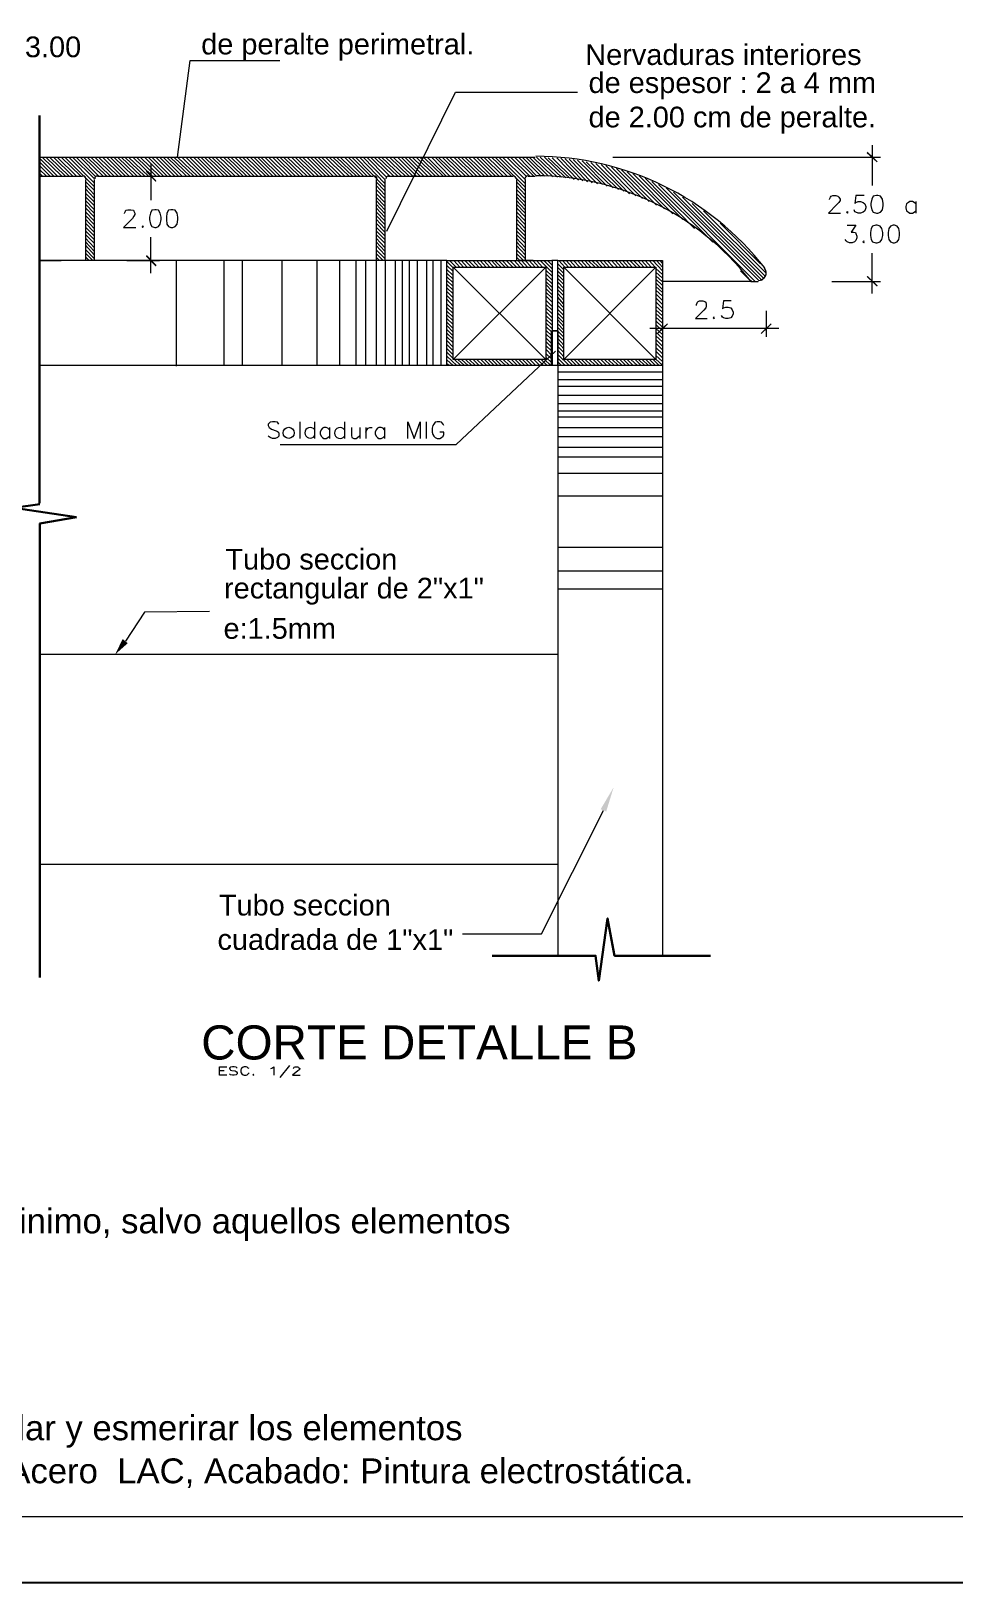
# Model space of a CAD drawing. Header units: inches. Extents: x 0.07 to 5.47, y 0.23 to 3.72.
# Drawn here: x 1.874 to 2.991, y 0.225 to 2.103 of the extents above; entities that cross this region are included whole.
import ezdxf

# ---------------------------------------------------------------- set-up
doc = ezdxf.new("R2010")
doc.units = ezdxf.units.IN
doc.header["$MEASUREMENT"] = 0
for name, color, linetype in [('PDF_PDF2_PDF8_0', 7, 'Continuous'), ('PDF_PDF2_PDF8_COTAS', 7, 'Continuous'), ('PDF_PDF2_PDF8_COTAS-01', 7, 'Continuous'), ('PDF_PDF2_PDF8_PIEZAS', 7, 'Continuous'), ('PDF_PDF2_PDF8_TEXTO', 7, 'Continuous'), ('PDF_Texto', 7, 'Continuous')]:
    doc.layers.add(name, color=color, linetype=linetype)
doc.layers.add('PDF_PDF2_PDF8_PROYECCION 2', color=7, linetype='Continuous', true_color=0x7f7f7f)
doc.styles.add('PDF Arial', font='arial.ttf')

msp = doc.modelspace()

# ---------------------------------------------------------------- linework, layer by layer
at = {"layer": 'PDF_PDF2_PDF8_0', "lineweight": 13}
for points in [[(2.0512, 1.9507), (2.0664, 2.0677), (2.175, 2.0677)], [(2.3045, 1.8612), (2.3878, 2.0295), (2.5352, 2.0295)], [(2.892, 1.9653), (2.892, 1.9163)], [(2.0191, 1.9422), (2.0191, 1.8989)], [(2.578, 1.9507), (2.9022, 1.9507)], [(1.9899, 1.9276), (2.0293, 1.9276)], [(2.0191, 1.8105), (2.0191, 1.8539)], [(1.9899, 1.8257), (2.0293, 1.8257)], [(2.892, 1.7858), (2.892, 1.8347)], [(2.8431, 1.8004), (2.9022, 1.8004)], [(2.5088, 1.716), (2.3883, 1.6029)], [(2.0901, 1.4008), (2.0113, 1.4002), (1.9882, 1.3648)], [(2.3962, 1.0108), (2.4919, 1.0108), (2.5667, 1.1599)]]:
    msp.add_lwpolyline(points, dxfattribs=at)
at = {"layer": 'PDF_PDF2_PDF8_0', "lineweight": 18}
for points in [[(1.8841, 1.9507), (2.484, 1.9507)], [(1.8841, 1.9276), (1.9364, 1.9276)], [(1.9398, 1.9237), (1.9398, 1.8257)], [(1.9505, 1.9237), (1.9505, 1.8257)], [(1.9544, 1.9276), (2.2882, 1.9276)], [(2.2915, 1.9237), (2.2915, 1.8257)], [(2.3022, 1.9237), (2.3022, 1.8257)], [(2.3067, 1.9276), (2.4576, 1.9276)], [(2.4615, 1.9237), (2.4615, 1.8257)], [(2.4722, 1.9237), (2.4722, 1.8257)], [(2.4756, 1.9276), (2.484, 1.9276)], [(2.8403, 1.8995), (2.8403, 1.9), (2.8414, 1.9023), (2.8425, 1.9034), (2.8442, 1.9045), (2.8481, 1.9045), (2.8504, 1.9034), (2.8515, 1.9023), (2.8532, 1.9), (2.8532, 1.8983), (2.8515, 1.8961), (2.8493, 1.8933), (2.8391, 1.8831), (2.8538, 1.8831)], [(2.8825, 1.9045), (2.8723, 1.9045), (2.8712, 1.8949), (2.8723, 1.8961), (2.8752, 1.8972), (2.878, 1.8972), (2.8813, 1.8961), (2.883, 1.8944), (2.8842, 1.891), (2.8842, 1.8893), (2.883, 1.8859), (2.8813, 1.8843), (2.878, 1.8831), (2.8752, 1.8831), (2.8723, 1.8843), (2.8712, 1.8848), (2.8701, 1.8871)], [(2.9449, 1.8944), (2.9427, 1.8961), (2.941, 1.8972), (2.9376, 1.8972), (2.9359, 1.8961), (2.9337, 1.8944), (2.9326, 1.891), (2.9326, 1.8893), (2.9337, 1.8859), (2.9359, 1.8843), (2.9376, 1.8831), (2.941, 1.8831), (2.9427, 1.8843), (2.9449, 1.8859)], [(2.9449, 1.8972), (2.9449, 1.8831)], [(1.9871, 1.8826), (1.9871, 1.8831), (1.9882, 1.8854), (1.9887, 1.8865), (1.991, 1.8871), (1.9949, 1.8871), (1.9978, 1.8865), (1.9983, 1.8854), (1.9994, 1.8831), (1.9994, 1.8814), (1.9983, 1.8792), (1.9966, 1.8764), (1.9859, 1.8657), (2.0006, 1.8657)], [(2.8617, 1.8685), (2.8723, 1.8685), (2.8667, 1.8601), (2.8695, 1.8601), (2.8718, 1.8595), (2.8723, 1.8584), (2.8735, 1.855), (2.8735, 1.8533), (2.8723, 1.8499), (2.8707, 1.8482), (2.8678, 1.8471), (2.8645, 1.8471), (2.8617, 1.8482), (2.8605, 1.8494), (2.8594, 1.851)], [(2.4733, 1.8257), (2.4643, 1.8257)], [(2.4818, 1.8257), (2.4728, 1.8257)], [(2.7452, 1.8004), (2.7542, 1.8004)]]:
    msp.add_lwpolyline(points, dxfattribs=at)
for points in [[(2.8971, 1.9045), (2.8932, 1.9034), (2.8915, 1.9), (2.8904, 1.8949), (2.8904, 1.8921), (2.8915, 1.8871), (2.8932, 1.8843), (2.8971, 1.8831), (2.8988, 1.8831), (2.9022, 1.8843), (2.9044, 1.8871), (2.9055, 1.8921), (2.9055, 1.8949), (2.9044, 1.9), (2.9022, 1.9034), (2.8988, 1.9045)], [(2.0236, 1.8871), (2.0203, 1.8865), (2.0186, 1.8831), (2.0175, 1.8781), (2.0175, 1.8752), (2.0186, 1.8696), (2.0203, 1.8668), (2.0236, 1.8657), (2.0253, 1.8657), (2.0281, 1.8668), (2.0304, 1.8696), (2.0315, 1.8752), (2.0315, 1.8781), (2.0304, 1.8831), (2.0281, 1.8865), (2.0253, 1.8871)], [(2.0433, 1.8871), (2.0405, 1.8865), (2.0383, 1.8831), (2.0377, 1.8781), (2.0377, 1.8752), (2.0383, 1.8696), (2.0405, 1.8668), (2.0433, 1.8657), (2.0456, 1.8657), (2.0484, 1.8668), (2.0507, 1.8696), (2.0518, 1.8752), (2.0518, 1.8781), (2.0507, 1.8831), (2.0484, 1.8865), (2.0456, 1.8871)], [(2.8622, 1.8848), (2.8611, 1.8843), (2.8622, 1.8831), (2.8628, 1.8843)], [(2.009, 1.8674), (2.0084, 1.8668), (2.009, 1.8657), (2.0101, 1.8668)], [(2.8965, 1.8685), (2.8926, 1.8674), (2.8909, 1.8646), (2.8898, 1.8595), (2.8898, 1.8561), (2.8909, 1.851), (2.8926, 1.8482), (2.8965, 1.8471), (2.8982, 1.8471), (2.9016, 1.8482), (2.9039, 1.851), (2.905, 1.8561), (2.905, 1.8595), (2.9039, 1.8646), (2.9016, 1.8674), (2.8982, 1.8685)], [(2.9174, 1.8685), (2.914, 1.8674), (2.9123, 1.8646), (2.9112, 1.8595), (2.9112, 1.8561), (2.9123, 1.851), (2.914, 1.8482), (2.9174, 1.8471), (2.9191, 1.8471), (2.9224, 1.8482), (2.9241, 1.851), (2.9252, 1.8561), (2.9252, 1.8595), (2.9241, 1.8646), (2.9224, 1.8674), (2.9191, 1.8685)], [(2.8819, 1.8494), (2.8808, 1.8482), (2.8819, 1.8471), (2.8825, 1.8482)]]:
    msp.add_lwpolyline(points, close=True, dxfattribs=at)
at = {"layer": 'PDF_PDF2_PDF8_0', "lineweight": 5}
for points in [[(2.3771, 1.6985), (1.8841, 1.6985)], [(2.5116, 1.6985), (2.5116, 0.9843)], [(2.6382, 1.6985), (2.6382, 0.9843)], [(2.5116, 1.349), (1.8846, 1.349)], [(2.5116, 1.0946), (1.8846, 1.0946)]]:
    msp.add_lwpolyline(points, dxfattribs=at)
at = {"layer": 'PDF_PDF2_PDF8_0', "lineweight": 30}
msp.add_lwpolyline([(1.8846, 0.9579), (1.8846, 1.5072), (1.9291, 1.5151)], dxfattribs=at)
at = {"layer": 'PDF_PDF2_PDF8_0', "lineweight": 18}
for centre, radius, start, end in [((2.4849, 1.5998), 0.352, 38.0512, 89.9945), ((1.9367, 1.9245), 0.00366, 1.3033, 89.9985), ((1.9547, 1.9245), 0.00366, 90.0015, 178.6967), ((2.289, 1.9245), 0.00366, 1.3033, 89.9985), ((2.307, 1.9245), 0.00366, 90.0015, 178.6967), ((2.4573, 1.9245), 0.00366, 1.3101, 89.9983), ((2.4753, 1.9245), 0.00366, 90.0017, 178.6899), ((2.4849, 1.5992), 0.329, 38.2159, 90), ((2.7544, 1.8108), 0.00929, 270.0001, 38.0607), ((2.746, 1.8052), 0.00366, 216.969, 268.7325)]:
    msp.add_arc(centre, radius, start, end, dxfattribs=at)
at = {"layer": 'PDF_PDF2_PDF8_0', "transparency": 33554559}
for points in [[(2.8988, 1.9456), (2.8853, 1.9557), (2.8864, 1.9574)], [(2.8977, 1.9445), (2.8988, 1.9456), (2.8853, 1.9557)], [(2.0259, 1.922), (2.0129, 1.9332), (2.0141, 1.9343)], [(2.0248, 1.9208), (2.0259, 1.922), (2.0129, 1.9332)], [(2.0141, 1.8325), (2.0129, 1.8308), (2.0259, 1.8201)], [(2.0129, 1.8308), (2.0259, 1.8201), (2.0248, 1.8184)], [(2.8864, 1.8072), (2.8853, 1.806), (2.8988, 1.7953)], [(2.8853, 1.806), (2.8988, 1.7953), (2.8977, 1.7942)], [(2.6438, 1.7497), (2.6326, 1.7368), (2.6315, 1.7379)], [(2.645, 1.7486), (2.6438, 1.7497), (2.6326, 1.7368)], [(2.757, 1.7379), (2.7581, 1.7368), (2.7694, 1.7497)], [(2.7581, 1.7368), (2.7694, 1.7497), (2.7705, 1.7486)], [(1.991, 1.3625), (1.9758, 1.349), (1.9848, 1.3676)], [(2.5634, 1.1616), (2.5791, 1.1881), (2.5701, 1.1588)]]:
    msp.add_solid(points, dxfattribs=at)
at = {"layer": 'PDF_PDF2_PDF8_COTAS', "lineweight": 5}
msp.add_lwpolyline([(0.145, 3.6413), (5.3892, 3.6413), (5.3892, 0.305), (0.145, 0.305)], close=True, dxfattribs=at)
at = {"layer": 'PDF_PDF2_PDF8_COTAS', "lineweight": 30}
for points in [[(1.8841, 1.5319), (1.8841, 2.0013)], [(1.9291, 1.5151), (1.8531, 1.5263), (1.8846, 1.5308)], [(2.6962, 0.9843), (2.5803, 0.9843), (2.5718, 1.0294), (2.5611, 0.9539), (2.5572, 0.9843), (2.4322, 0.9843)]]:
    msp.add_lwpolyline(points, dxfattribs=at)
at = {"layer": 'PDF_PDF2_PDF8_COTAS', "lineweight": 18}
for points in [[(2.5048, 1.6985), (2.3771, 1.6985), (2.3771, 1.8257), (2.5048, 1.8257)], [(2.6382, 1.6985), (2.5116, 1.6985), (2.5116, 1.8257), (2.6382, 1.8257)], [(2.497, 1.7058), (2.385, 1.7058), (2.385, 1.8178), (2.497, 1.8178)], [(2.6303, 1.7058), (2.5189, 1.7058), (2.5189, 1.8178), (2.6303, 1.8178)], [(2.7007, 1.7571), (2.6996, 1.7565), (2.7007, 1.7554), (2.7013, 1.7565)]]:
    msp.add_lwpolyline(points, close=True, dxfattribs=at)
at = {"layer": 'PDF_PDF2_PDF8_COTAS', "lineweight": 13}
for points in [[(2.6382, 1.7661), (2.6382, 1.7334)], [(2.7637, 1.7649), (2.7637, 1.7334)], [(2.7789, 1.7436), (2.623, 1.7436)]]:
    msp.add_lwpolyline(points, dxfattribs=at)
at = {"layer": 'PDF_PDF2_PDF8_COTAS', "lineweight": 18}
for points in [[(2.6793, 1.7711), (2.6793, 1.7723), (2.6804, 1.7751), (2.6816, 1.7762), (2.6832, 1.7768), (2.6872, 1.7768), (2.6894, 1.7762), (2.6906, 1.7751), (2.6911, 1.7723), (2.6911, 1.7706), (2.6906, 1.7683), (2.6883, 1.7655), (2.6782, 1.7554), (2.6922, 1.7554)], [(2.7215, 1.7768), (2.7119, 1.7768), (2.7108, 1.7672), (2.7119, 1.7683), (2.7148, 1.7694), (2.7176, 1.7694), (2.721, 1.7683), (2.7226, 1.7661), (2.7238, 1.7633), (2.7238, 1.761), (2.7226, 1.7582), (2.721, 1.7565), (2.7176, 1.7554), (2.7148, 1.7554), (2.7119, 1.7565), (2.7108, 1.7571), (2.7097, 1.7593)]]:
    msp.add_lwpolyline(points, dxfattribs=at)
at = {"layer": 'PDF_PDF2_PDF8_COTAS-01', "lineweight": 13}
for points in [[(1.906, 1.9276), (1.8841, 1.9495)], [(1.9015, 1.9276), (1.8841, 1.945)], [(1.897, 1.9276), (1.8841, 1.9405)], [(1.8925, 1.9276), (1.8841, 1.936)], [(1.9111, 1.9276), (1.8874, 1.9507)], [(1.9156, 1.9276), (1.8919, 1.9507)], [(1.9201, 1.9276), (1.8964, 1.9507)], [(1.9246, 1.9276), (1.901, 1.9507)], [(1.9291, 1.9276), (1.9055, 1.9507)], [(1.9342, 1.9276), (1.9105, 1.9507)], [(1.9505, 1.9152), (1.915, 1.9507)], [(1.9505, 1.9197), (1.9195, 1.9507)], [(1.9505, 1.9248), (1.924, 1.9507)], [(1.9522, 1.927), (1.9285, 1.9507)], [(1.9561, 1.9276), (1.9336, 1.9507)], [(1.9612, 1.9276), (1.9375, 1.9507)], [(1.9657, 1.9276), (1.942, 1.9507)], [(1.9702, 1.9276), (1.9465, 1.9507)], [(1.9747, 1.9276), (1.951, 1.9507)], [(1.9792, 1.9276), (1.9555, 1.9507)], [(1.9837, 1.9276), (1.9606, 1.9507)], [(1.9882, 1.9276), (1.9651, 1.9507)], [(1.9927, 1.9276), (1.9696, 1.9507)], [(1.9978, 1.9276), (1.9741, 1.9507)], [(2.0023, 1.9276), (1.9786, 1.9507)], [(2.0073, 1.9276), (1.9831, 1.9507)], [(2.0118, 1.9276), (1.9876, 1.9507)], [(2.0163, 1.9276), (1.9921, 1.9507)], [(2.0208, 1.9276), (1.9972, 1.9507)], [(2.0253, 1.9276), (2.0017, 1.9507)], [(2.0298, 1.9276), (2.0062, 1.9507)], [(2.0343, 1.9276), (2.0113, 1.9507)], [(2.0388, 1.9276), (2.0158, 1.9507)], [(2.0433, 1.9276), (2.0203, 1.9507)], [(2.0478, 1.9276), (2.0248, 1.9507)], [(2.0523, 1.9276), (2.0293, 1.9507)], [(2.0568, 1.9276), (2.0338, 1.9507)], [(2.0619, 1.9276), (2.0383, 1.9507)], [(2.0664, 1.9276), (2.0422, 1.9507)], [(2.0709, 1.9276), (2.0467, 1.9507)], [(2.0754, 1.9276), (2.0512, 1.9507)], [(2.0799, 1.9276), (2.0563, 1.9507)], [(2.0844, 1.9276), (2.0613, 1.9507)], [(2.0889, 1.9276), (2.0659, 1.9507)], [(2.0934, 1.9276), (2.0704, 1.9507)], [(2.0979, 1.9276), (2.0749, 1.9507)], [(2.1024, 1.9276), (2.0794, 1.9507)], [(2.1075, 1.9276), (2.0839, 1.9507)], [(2.112, 1.9276), (2.0884, 1.9507)], [(2.1165, 1.9276), (2.0929, 1.9507)], [(2.121, 1.9276), (2.0974, 1.9507)], [(2.1261, 1.9276), (2.1019, 1.9507)], [(2.1306, 1.9276), (2.1069, 1.9507)], [(2.1351, 1.9276), (2.1114, 1.9507)], [(2.1396, 1.9276), (2.1159, 1.9507)], [(2.1441, 1.9276), (2.1204, 1.9507)], [(2.1486, 1.9276), (2.1255, 1.9507)], [(2.1531, 1.9276), (2.13, 1.9507)], [(2.1582, 1.9276), (2.1345, 1.9507)], [(2.1621, 1.9276), (2.139, 1.9507)], [(2.1666, 1.9276), (2.1435, 1.9507)], [(2.1711, 1.9276), (2.148, 1.9507)], [(2.1756, 1.9276), (2.152, 1.9507)], [(2.1801, 1.9276), (2.157, 1.9507)], [(2.1846, 1.9276), (2.1615, 1.9507)], [(2.1897, 1.9276), (2.166, 1.9507)], [(2.1942, 1.9276), (2.1705, 1.9507)], [(2.1987, 1.9276), (2.175, 1.9507)], [(2.2032, 1.9276), (2.1795, 1.9507)], [(2.2082, 1.9276), (2.184, 1.9507)], [(2.2127, 1.9276), (2.1891, 1.9507)], [(2.2172, 1.9276), (2.1936, 1.9507)], [(2.2217, 1.9276), (2.1981, 1.9507)], [(2.2262, 1.9276), (2.2026, 1.9507)], [(2.2308, 1.9276), (2.2077, 1.9507)], [(2.2353, 1.9276), (2.2122, 1.9507)], [(2.2398, 1.9276), (2.2167, 1.9507)], [(2.2443, 1.9276), (2.2212, 1.9507)], [(2.2488, 1.9276), (2.2257, 1.9507)], [(2.2538, 1.9276), (2.2302, 1.9507)], [(2.2589, 1.9276), (2.2347, 1.9507)], [(2.2634, 1.9276), (2.2392, 1.9507)], [(2.2679, 1.9276), (2.2437, 1.9507)], [(2.2718, 1.9276), (2.2482, 1.9507)], [(2.2763, 1.9276), (2.2533, 1.9507)], [(2.2808, 1.9276), (2.2578, 1.9507)], [(2.2853, 1.9276), (2.2623, 1.9507)], [(2.3022, 1.9146), (2.2668, 1.9507)], [(2.3022, 1.9191), (2.2713, 1.9507)], [(2.3022, 1.9237), (2.2758, 1.9507)], [(2.3039, 1.927), (2.2803, 1.9507)], [(2.3084, 1.9276), (2.2848, 1.9507)], [(2.3129, 1.9276), (2.2893, 1.9507)], [(2.318, 1.9276), (2.2938, 1.9507)], [(2.3225, 1.9276), (2.2983, 1.9507)], [(2.327, 1.9276), (2.3028, 1.9507)], [(2.3315, 1.9276), (2.3079, 1.9507)], [(2.336, 1.9276), (2.3124, 1.9507)], [(2.3405, 1.9276), (2.3174, 1.9507)], [(2.345, 1.9276), (2.3219, 1.9507)], [(2.3495, 1.9276), (2.3264, 1.9507)], [(2.354, 1.9276), (2.3309, 1.9507)], [(2.3591, 1.9276), (2.3354, 1.9507)], [(2.3636, 1.9276), (2.3399, 1.9507)], [(2.3681, 1.9276), (2.3444, 1.9507)], [(2.3726, 1.9276), (2.3489, 1.9507)], [(2.3765, 1.9276), (2.3534, 1.9507)], [(2.381, 1.9276), (2.3585, 1.9507)], [(2.3861, 1.9276), (2.363, 1.9507)], [(2.3906, 1.9276), (2.3669, 1.9507)], [(2.3951, 1.9276), (2.3715, 1.9507)], [(2.3996, 1.9276), (2.376, 1.9507)], [(2.4041, 1.9276), (2.3805, 1.9507)], [(2.4092, 1.9276), (2.3855, 1.9507)], [(2.4137, 1.9276), (2.39, 1.9507)], [(2.4182, 1.9276), (2.3945, 1.9507)], [(2.4227, 1.9276), (2.399, 1.9507)], [(2.4272, 1.9276), (2.4035, 1.9507)], [(2.4317, 1.9276), (2.4086, 1.9507)], [(2.4362, 1.9276), (2.4131, 1.9507)], [(2.4407, 1.9276), (2.4176, 1.9507)], [(2.4452, 1.9276), (2.4221, 1.9507)], [(2.4502, 1.9276), (2.4266, 1.9507)], [(2.4553, 1.9276), (2.4311, 1.9507)], [(2.4722, 1.9146), (2.4356, 1.9507)], [(2.4722, 1.9191), (2.4401, 1.9507)], [(2.4722, 1.9237), (2.4446, 1.9507)], [(2.4739, 1.927), (2.4497, 1.9507)], [(2.4778, 1.9276), (2.4542, 1.9507)], [(2.4823, 1.9276), (2.4592, 1.9507)], [(2.4863, 1.9276), (2.4638, 1.9507)], [(2.4913, 1.9276), (2.4683, 1.9507)], [(2.4958, 1.9276), (2.4728, 1.9507)], [(2.5003, 1.9276), (2.4767, 1.9507)], [(2.506, 1.927), (2.4812, 1.9507)], [(2.511, 1.9265), (2.4857, 1.9507)], [(2.5161, 1.9265), (2.4902, 1.9507)], [(2.5212, 1.9259), (2.4953, 1.9507)], [(2.5262, 1.9253), (2.4998, 1.9501)], [(2.5313, 1.9237), (2.5048, 1.9501)], [(2.5364, 1.9231), (2.5105, 1.9501)], [(2.542, 1.922), (2.515, 1.9495)], [(2.5476, 1.9208), (2.52, 1.949)], [(2.5532, 1.9197), (2.5251, 1.9484)], [(2.5594, 1.9186), (2.5302, 1.9479)], [(2.5656, 1.9175), (2.5352, 1.9473)], [(2.5712, 1.9158), (2.5409, 1.9462)], [(2.5786, 1.9135), (2.5459, 1.945)], [(2.5848, 1.9118), (2.5515, 1.9445)], [(2.5915, 1.9096), (2.5577, 1.9433)], [(2.5983, 1.9062), (2.5639, 1.9417)], [(2.6061, 1.904), (2.5696, 1.9405)], [(2.614, 1.9006), (2.5763, 1.9388)], [(2.6219, 1.8972), (2.5825, 1.9372)], [(2.6309, 1.8927), (2.5887, 1.9355)], [(1.888, 1.9276), (1.8841, 1.9315)], [(1.9505, 1.9107), (1.9398, 1.9214)], [(1.9505, 1.9056), (1.9398, 1.9169)], [(2.3022, 1.9101), (2.2915, 1.9208)], [(2.3022, 1.9051), (2.2915, 1.9163)], [(2.4722, 1.9101), (2.4615, 1.9208)], [(2.4722, 1.9051), (2.4615, 1.9163)], [(2.6405, 1.8882), (2.5954, 1.9332)], [(2.6506, 1.882), (2.6022, 1.931)], [(2.663, 1.8752), (2.6101, 1.9282)], [(2.6771, 1.8646), (2.6174, 1.9253)], [(2.699, 1.8477), (2.6253, 1.9214)], [(2.7502, 1.8004), (2.6332, 1.9175)], [(1.9505, 1.9011), (1.9398, 1.9124)], [(1.9505, 1.8966), (1.9398, 1.9073)], [(1.9505, 1.8921), (1.9398, 1.9028)], [(1.9505, 1.8876), (1.9398, 1.8983)], [(2.3022, 1.9006), (2.2915, 1.9118)], [(2.3022, 1.8961), (2.2915, 1.9068)], [(2.3022, 1.8916), (2.2915, 1.9023)], [(2.3022, 1.8871), (2.2915, 1.8983)], [(2.4722, 1.9006), (2.4615, 1.9118)], [(2.4722, 1.8961), (2.4615, 1.9068)], [(2.4722, 1.8916), (2.4615, 1.9028)], [(2.4722, 1.8871), (2.4615, 1.8983)], [(2.7553, 1.801), (2.6427, 1.9135)], [(2.7587, 1.8015), (2.6517, 1.9085)], [(2.7609, 1.8038), (2.6624, 1.9023)], [(1.9505, 1.8831), (1.9398, 1.8938)], [(1.9505, 1.8786), (1.9398, 1.8893)], [(1.9505, 1.8736), (1.9398, 1.8848)], [(1.9505, 1.8691), (1.9398, 1.8803)], [(2.3022, 1.8826), (2.2915, 1.8938)], [(2.3022, 1.8781), (2.2915, 1.8893)], [(2.3022, 1.8736), (2.2915, 1.8848)], [(2.3022, 1.8691), (2.2915, 1.8803)], [(2.4722, 1.8831), (2.4615, 1.8938)], [(2.4722, 1.8786), (2.4615, 1.8893)], [(2.4722, 1.8736), (2.4615, 1.8848)], [(2.4722, 1.8691), (2.4615, 1.8803)], [(2.7626, 1.8066), (2.6742, 1.8949)], [(2.7637, 1.8105), (2.6877, 1.8859)], [(1.9505, 1.8646), (1.9398, 1.8758)], [(1.9505, 1.8601), (1.9398, 1.8707)], [(1.9505, 1.8556), (1.9398, 1.8662)], [(1.9505, 1.851), (1.9398, 1.8617)], [(2.3022, 1.8646), (2.2915, 1.8758)], [(2.3022, 1.8601), (2.2915, 1.8707)], [(2.3022, 1.8556), (2.2915, 1.8662)], [(2.3022, 1.851), (2.2915, 1.8617)], [(2.4722, 1.8646), (2.4615, 1.8758)], [(2.4722, 1.8601), (2.4615, 1.8707)], [(2.4722, 1.8556), (2.4615, 1.8662)], [(2.4722, 1.851), (2.4615, 1.8617)], [(2.757, 1.8218), (2.708, 1.8707)], [(1.9505, 1.8465), (1.9398, 1.8572)], [(1.9505, 1.8415), (1.9398, 1.8527)], [(1.9505, 1.837), (1.9398, 1.8482)], [(1.9505, 1.8325), (1.9398, 1.8443)], [(2.3022, 1.8465), (2.2915, 1.8572)], [(2.3022, 1.8415), (2.2915, 1.8527)], [(2.3022, 1.837), (2.2915, 1.8482)], [(2.3022, 1.8325), (2.2915, 1.8437)], [(2.4722, 1.8465), (2.4615, 1.8572)], [(2.4722, 1.8415), (2.4615, 1.8527)], [(2.4722, 1.837), (2.4615, 1.8482)], [(2.4722, 1.8325), (2.4615, 1.8437)], [(2.3771, 1.8257), (1.8841, 1.8257), (1.9105, 1.8257)], [(1.9505, 1.828), (1.9398, 1.8392)], [(1.9488, 1.8257), (1.9398, 1.8347)], [(1.9443, 1.8257), (1.9398, 1.8302)], [(2.3022, 1.828), (2.2915, 1.8387)], [(2.3, 1.8257), (2.2915, 1.8342)], [(2.2955, 1.8257), (2.2915, 1.8297)], [(2.385, 1.8167), (2.3771, 1.8246)], [(2.3883, 1.8178), (2.3805, 1.8257)], [(2.3928, 1.8178), (2.3855, 1.8257)], [(2.3973, 1.8178), (2.39, 1.8257)], [(2.4018, 1.8178), (2.3945, 1.8257)], [(2.4069, 1.8178), (2.399, 1.8257)], [(2.4114, 1.8178), (2.4035, 1.8257)], [(2.4159, 1.8178), (2.4086, 1.8257)], [(2.4204, 1.8178), (2.4131, 1.8257)], [(2.4249, 1.8178), (2.4176, 1.8257)], [(2.4294, 1.8178), (2.4221, 1.8257)], [(2.4339, 1.8178), (2.4266, 1.8257)], [(2.4384, 1.8178), (2.4311, 1.8257)], [(2.4429, 1.8178), (2.435, 1.8257)], [(2.448, 1.8178), (2.4396, 1.8257)], [(2.4519, 1.8178), (2.4441, 1.8257)], [(2.457, 1.8178), (2.4491, 1.8257)], [(2.4615, 1.8178), (2.4536, 1.8257)], [(2.466, 1.8178), (2.4587, 1.8257)], [(2.4722, 1.828), (2.4615, 1.8387)], [(2.4699, 1.8257), (2.4615, 1.8342)], [(2.4654, 1.8257), (2.4615, 1.8297)], [(2.4705, 1.8178), (2.4632, 1.8257)], [(2.475, 1.8178), (2.4677, 1.8257)], [(2.4795, 1.8178), (2.4722, 1.8257)], [(2.484, 1.8178), (2.4767, 1.8257)], [(2.4885, 1.8178), (2.4812, 1.8257)], [(2.493, 1.8178), (2.4857, 1.8257)], [(2.5048, 1.8111), (2.4902, 1.8257)], [(2.5048, 1.8156), (2.4947, 1.8257)], [(2.5048, 1.8201), (2.4992, 1.8257)], [(2.5048, 1.8252), (2.5037, 1.8257)], [(2.5116, 1.8257), (2.5048, 1.8257)], [(2.52, 1.8178), (2.5127, 1.8257)], [(2.5245, 1.8178), (2.5172, 1.8257)], [(2.529, 1.8178), (2.5217, 1.8257)], [(2.5335, 1.8178), (2.5262, 1.8257)], [(2.538, 1.8178), (2.5307, 1.8257)], [(2.5425, 1.8178), (2.5352, 1.8257)], [(2.547, 1.8178), (2.5397, 1.8257)], [(2.5515, 1.8178), (2.5442, 1.8257)], [(2.5566, 1.8178), (2.5482, 1.8257)], [(2.5611, 1.8178), (2.5527, 1.8257)], [(2.5651, 1.8178), (2.5577, 1.8257)], [(2.5696, 1.8178), (2.5622, 1.8257)], [(2.5741, 1.8178), (2.5667, 1.8257)], [(2.5791, 1.8178), (2.5712, 1.8257)], [(2.5836, 1.8178), (2.5763, 1.8257)], [(2.5881, 1.8178), (2.5808, 1.8257)], [(2.5926, 1.8178), (2.5853, 1.8257)], [(2.5971, 1.8178), (2.5898, 1.8257)], [(2.6016, 1.8178), (2.5943, 1.8257)], [(2.6067, 1.8178), (2.5988, 1.8257)], [(2.6112, 1.8178), (2.6033, 1.8257)], [(2.6157, 1.8178), (2.6084, 1.8257)], [(2.6202, 1.8178), (2.6129, 1.8257)], [(2.6247, 1.8178), (2.6174, 1.8257)], [(2.6292, 1.8178), (2.6219, 1.8257)], [(2.6382, 1.8133), (2.6264, 1.8257)], [(2.6382, 1.8178), (2.6309, 1.8257)], [(2.6382, 1.8223), (2.6354, 1.8257)], [(2.385, 1.8122), (2.3771, 1.8195)], [(2.385, 1.8077), (2.3771, 1.815)], [(2.385, 1.8032), (2.3771, 1.8105)], [(2.385, 1.7987), (2.3771, 1.806)], [(2.497, 1.7058), (2.385, 1.8178)], [(2.497, 1.8178), (2.385, 1.7058)], [(2.5048, 1.8066), (2.497, 1.8139)], [(2.5048, 1.8021), (2.497, 1.8094)], [(2.5048, 1.7976), (2.497, 1.8049)], [(2.5189, 1.8145), (2.5116, 1.8218)], [(2.5189, 1.81), (2.5116, 1.8173)], [(2.5189, 1.8055), (2.5116, 1.8128)], [(2.5189, 1.801), (2.5116, 1.8083)], [(2.5189, 1.7965), (2.5116, 1.8038)], [(2.6303, 1.7058), (2.5189, 1.8178)], [(2.6303, 1.8178), (2.5189, 1.7058)], [(2.6382, 1.8088), (2.6303, 1.8162)], [(2.6382, 1.8043), (2.6303, 1.8117)], [(2.6382, 1.7998), (2.6303, 1.8072)], [(2.6382, 1.7953), (2.6303, 1.8032)], [(2.7457, 1.8004), (2.7328, 1.8133)], [(2.385, 1.7942), (2.3771, 1.8015)], [(2.385, 1.7897), (2.3771, 1.797)], [(2.385, 1.7852), (2.3771, 1.7925)], [(2.385, 1.7807), (2.3771, 1.788)], [(2.5048, 1.7931), (2.497, 1.8004)], [(2.5048, 1.7886), (2.497, 1.7965)], [(2.5048, 1.7841), (2.497, 1.792)], [(2.5048, 1.7801), (2.497, 1.7875)], [(2.5189, 1.792), (2.5116, 1.7993)], [(2.5189, 1.7875), (2.5116, 1.7948)], [(2.5189, 1.783), (2.5116, 1.7903)], [(2.5189, 1.7779), (2.5116, 1.7858)], [(2.6382, 1.7908), (2.6303, 1.7987)], [(2.6382, 1.7869), (2.6303, 1.7942)], [(2.6382, 1.7824), (2.6303, 1.7897)], [(2.6382, 1.7773), (2.6303, 1.7852)], [(2.385, 1.7756), (2.3771, 1.7835)], [(2.385, 1.7706), (2.3771, 1.779)], [(2.385, 1.7661), (2.3771, 1.7734)], [(2.385, 1.7616), (2.3771, 1.7689)], [(2.5048, 1.7751), (2.497, 1.783)], [(2.5048, 1.77), (2.497, 1.7779)], [(2.5048, 1.7655), (2.497, 1.7728)], [(2.5048, 1.761), (2.497, 1.7683)], [(2.5189, 1.7728), (2.5116, 1.7813)], [(2.5189, 1.7683), (2.5116, 1.7762)], [(2.5189, 1.7638), (2.5116, 1.7711)], [(2.5189, 1.7593), (2.5116, 1.7666)], [(2.6382, 1.7723), (2.6303, 1.7807)], [(2.6382, 1.7678), (2.6303, 1.7756)], [(2.6382, 1.7633), (2.6303, 1.7706)], [(2.6382, 1.7588), (2.6303, 1.7661)], [(2.385, 1.7571), (2.3771, 1.7644)], [(2.385, 1.7526), (2.3771, 1.7599)], [(2.385, 1.7481), (2.3771, 1.7554)], [(2.385, 1.7436), (2.3771, 1.7509)], [(2.385, 1.7391), (2.3771, 1.7469)], [(2.5048, 1.7565), (2.497, 1.7638)], [(2.5048, 1.752), (2.497, 1.7593)], [(2.5048, 1.7475), (2.497, 1.7548)], [(2.5048, 1.743), (2.497, 1.7503)], [(2.5189, 1.7548), (2.5116, 1.7621)], [(2.5189, 1.7503), (2.5116, 1.7576)], [(2.5189, 1.7458), (2.5116, 1.7537)], [(2.5189, 1.7413), (2.5116, 1.7492)], [(2.6382, 1.7542), (2.6303, 1.7616)], [(2.6382, 1.7497), (2.6303, 1.7571)], [(2.6382, 1.7452), (2.6303, 1.7526)], [(2.6382, 1.7407), (2.6303, 1.7481)], [(2.385, 1.7345), (2.3771, 1.7424)], [(2.385, 1.7306), (2.3771, 1.7379)], [(2.385, 1.7261), (2.3771, 1.7334)], [(2.385, 1.721), (2.3771, 1.7289)], [(2.5048, 1.7385), (2.497, 1.7458)], [(2.5048, 1.734), (2.497, 1.7413)], [(2.5048, 1.7295), (2.497, 1.7368)], [(2.5048, 1.7244), (2.497, 1.7323)], [(2.5116, 1.7407), (2.5048, 1.7407)], [(2.5189, 1.7374), (2.5116, 1.7447)], [(2.5189, 1.7329), (2.5116, 1.7402)], [(2.5189, 1.7284), (2.5116, 1.7357)], [(2.5189, 1.7233), (2.5116, 1.7312)], [(2.6382, 1.7362), (2.6303, 1.7436)], [(2.6382, 1.7317), (2.6303, 1.7391)], [(2.6382, 1.7272), (2.6303, 1.7345)], [(2.6382, 1.7222), (2.6303, 1.73)], [(2.385, 1.7165), (2.3771, 1.7239)], [(2.385, 1.7115), (2.3771, 1.7194)], [(2.385, 1.707), (2.3771, 1.7149)], [(2.3895, 1.6985), (2.3771, 1.7098)], [(2.5048, 1.7199), (2.497, 1.7278)], [(2.5048, 1.7154), (2.497, 1.7227)], [(2.5048, 1.7103), (2.497, 1.7182)], [(2.5048, 1.7058), (2.497, 1.7132)], [(2.5189, 1.7188), (2.5116, 1.7267)], [(2.5189, 1.7143), (2.5116, 1.7216)], [(2.5189, 1.7092), (2.5116, 1.7171)], [(2.5251, 1.6985), (2.5116, 1.712)], [(2.6382, 1.7177), (2.6303, 1.7255)], [(2.6382, 1.7126), (2.6303, 1.7205)], [(2.6382, 1.7081), (2.6303, 1.716)], [(2.6382, 1.7036), (2.6303, 1.7109)], [(2.385, 1.6985), (2.3771, 1.7053)], [(2.3799, 1.6985), (2.3771, 1.7008)], [(2.394, 1.6985), (2.3866, 1.7058)], [(2.3985, 1.6985), (2.3906, 1.7058)], [(2.403, 1.6985), (2.3951, 1.7058)], [(2.4075, 1.6985), (2.3996, 1.7058)], [(2.412, 1.6985), (2.4041, 1.7058)], [(2.4165, 1.6985), (2.4092, 1.7058)], [(2.421, 1.6985), (2.4137, 1.7058)], [(2.4255, 1.6985), (2.4182, 1.7058)], [(2.43, 1.6985), (2.4227, 1.7058)], [(2.4345, 1.6985), (2.4272, 1.7058)], [(2.439, 1.6985), (2.4317, 1.7058)], [(2.4435, 1.6985), (2.4362, 1.7058)], [(2.4486, 1.6985), (2.4407, 1.7058)], [(2.4531, 1.6985), (2.4452, 1.7058)], [(2.4581, 1.6985), (2.4502, 1.7058)], [(2.4626, 1.6985), (2.4553, 1.7058)], [(2.4671, 1.6985), (2.4598, 1.7058)], [(2.4716, 1.6985), (2.4643, 1.7058)], [(2.4761, 1.6985), (2.4688, 1.7058)], [(2.4806, 1.6985), (2.4733, 1.7058)], [(2.4851, 1.6985), (2.4778, 1.7058)], [(2.4896, 1.6985), (2.4823, 1.7058)], [(2.4941, 1.6985), (2.4868, 1.7058)], [(2.4986, 1.6985), (2.4913, 1.7058)], [(2.5031, 1.6985), (2.4953, 1.7058)], [(2.5048, 1.7013), (2.497, 1.7087)], [(2.5122, 1.6985), (2.5116, 1.6985), (2.5048, 1.6985)], [(2.5206, 1.6985), (2.5116, 1.7075)], [(2.5161, 1.6985), (2.5116, 1.703)], [(2.5296, 1.6985), (2.5223, 1.7058)], [(2.5341, 1.6985), (2.5268, 1.7058)], [(2.5386, 1.6985), (2.5313, 1.7058)], [(2.5431, 1.6985), (2.5358, 1.7058)], [(2.5476, 1.6985), (2.5403, 1.7058)], [(2.5521, 1.6985), (2.5448, 1.7058)], [(2.5572, 1.6985), (2.5493, 1.7058)], [(2.5617, 1.6985), (2.5544, 1.7058)], [(2.5662, 1.6985), (2.5589, 1.7058)], [(2.5707, 1.6985), (2.5634, 1.7058)], [(2.5757, 1.6985), (2.5679, 1.7058)], [(2.5803, 1.6985), (2.5724, 1.7058)], [(2.5848, 1.6985), (2.5774, 1.7058)], [(2.5893, 1.6985), (2.5819, 1.7058)], [(2.5938, 1.6985), (2.5864, 1.7058)], [(2.5983, 1.6985), (2.5909, 1.7058)], [(2.6028, 1.6985), (2.5954, 1.7058)], [(2.6078, 1.6985), (2.5999, 1.7058)], [(2.6123, 1.6985), (2.605, 1.7058)], [(2.6168, 1.6985), (2.609, 1.7058)], [(2.6213, 1.6985), (2.6135, 1.7058)], [(2.6253, 1.6985), (2.618, 1.7058)], [(2.6298, 1.6985), (2.6225, 1.7058)], [(2.6343, 1.6985), (2.627, 1.7058)], [(2.6382, 1.6991), (2.6303, 1.7064)], [(2.1756, 1.6029), (2.3883, 1.6029)]]:
    msp.add_lwpolyline(points, dxfattribs=at)
at = {"layer": 'PDF_PDF2_PDF8_COTAS-01', "lineweight": 5}
msp.add_lwpolyline([(2.5116, 1.6985), (2.5037, 1.6985), (2.5037, 1.7407), (2.5116, 1.7407)], close=True, dxfattribs=at)
at = {"layer": 'PDF_PDF2_PDF8_PIEZAS', "lineweight": 25}
msp.add_lwpolyline([(5.4691, 3.7207), (5.4691, 0.2251), (0.0657, 0.2251), (0.0657, 3.7207)], close=True, dxfattribs=at)
at = {"layer": 'PDF_PDF2_PDF8_PROYECCION 2', "lineweight": 5}
for points in [[(2.0501, 1.698), (2.0501, 1.8252)], [(2.1075, 1.6985), (2.1075, 1.8252)], [(2.13, 1.6985), (2.13, 1.8252)], [(2.1778, 1.6985), (2.1778, 1.8257)], [(2.2201, 1.6985), (2.2201, 1.8257)], [(2.2476, 1.6985), (2.2476, 1.8257)], [(2.2673, 1.6985), (2.2673, 1.8257)], [(2.2792, 1.6985), (2.2792, 1.8257)], [(2.2921, 1.6985), (2.2921, 1.8257)], [(2.3028, 1.6985), (2.3028, 1.8257)], [(2.3152, 1.6985), (2.3152, 1.8257)], [(2.3236, 1.6985), (2.3236, 1.8257)], [(2.3321, 1.6985), (2.3321, 1.8252)], [(2.3416, 1.6985), (2.3416, 1.8257)], [(2.3529, 1.6985), (2.3529, 1.8257)], [(2.3608, 1.6985), (2.3608, 1.8257)], [(2.3703, 1.6985), (2.3703, 1.8257)], [(2.7452, 1.8004), (2.6382, 1.8004)], [(2.6382, 1.6907), (2.5122, 1.6907)], [(2.6382, 1.6811), (2.5122, 1.6811)], [(2.6382, 1.6732), (2.5122, 1.6732)], [(2.6382, 1.6625), (2.5122, 1.6625)], [(2.6382, 1.6524), (2.5122, 1.6524)], [(2.6382, 1.6434), (2.5122, 1.6434)], [(2.6382, 1.6361), (2.5122, 1.6361)], [(2.6382, 1.6231), (2.5122, 1.6231)], [(2.6382, 1.6124), (2.5122, 1.6124)], [(2.6382, 1.5995), (2.5122, 1.5995)], [(2.6382, 1.5877), (2.5122, 1.5877)], [(2.6382, 1.568), (2.5122, 1.568)], [(2.6382, 1.5404), (2.5122, 1.5404)], [(2.6382, 1.4785), (2.5122, 1.4785)], [(2.6382, 1.4498), (2.5122, 1.4498)], [(2.6382, 1.4278), (2.5122, 1.4278)]]:
    msp.add_lwpolyline(points, dxfattribs=at)
at = {"layer": 'PDF_PDF2_PDF8_TEXTO', "lineweight": 18}
for points in [[(2.1739, 1.6276), (2.1722, 1.6299), (2.1694, 1.6304), (2.166, 1.6304), (2.1632, 1.6299), (2.161, 1.6276), (2.161, 1.6259), (2.1621, 1.6237), (2.1632, 1.6226), (2.1649, 1.6214), (2.1705, 1.6197), (2.1722, 1.6186), (2.1733, 1.618), (2.1739, 1.6158), (2.1739, 1.613), (2.1722, 1.6113), (2.1694, 1.6102), (2.166, 1.6102), (2.1632, 1.6113), (2.161, 1.613)], [(2.1992, 1.6304), (2.1992, 1.6102)], [(2.2172, 1.6304), (2.2172, 1.6102)], [(2.2353, 1.6209), (2.233, 1.6226), (2.2313, 1.6237), (2.2285, 1.6237), (2.2268, 1.6226), (2.2251, 1.6209), (2.224, 1.618), (2.224, 1.6158), (2.2251, 1.613), (2.2268, 1.6113), (2.2285, 1.6102), (2.2313, 1.6102), (2.233, 1.6113), (2.2353, 1.613)], [(2.2353, 1.6237), (2.2353, 1.6102)], [(2.2533, 1.6304), (2.2533, 1.6102)], [(2.2617, 1.6237), (2.2617, 1.6141), (2.2623, 1.6113), (2.2645, 1.6102), (2.2673, 1.6102), (2.269, 1.6113), (2.2718, 1.6141)], [(2.2718, 1.6237), (2.2718, 1.6102)], [(2.2792, 1.6237), (2.2792, 1.6102)], [(2.2792, 1.618), (2.2803, 1.6209), (2.282, 1.6226), (2.2842, 1.6237), (2.287, 1.6237)], [(2.3017, 1.6209), (2.3, 1.6226), (2.2977, 1.6237), (2.2949, 1.6237), (2.2932, 1.6226), (2.2915, 1.6209), (2.2904, 1.618), (2.2904, 1.6158), (2.2915, 1.613), (2.2932, 1.6113), (2.2949, 1.6102), (2.2977, 1.6102), (2.3, 1.6113), (2.3017, 1.613)], [(2.3017, 1.6237), (2.3017, 1.6102)], [(2.3298, 1.6102), (2.3298, 1.6304), (2.3377, 1.6102), (2.345, 1.6304), (2.345, 1.6102)], [(2.3523, 1.6304), (2.3523, 1.6102)], [(2.3737, 1.6259), (2.3726, 1.6276), (2.3709, 1.6299), (2.3686, 1.6304), (2.3653, 1.6304), (2.363, 1.6299), (2.3613, 1.6276), (2.3602, 1.6259), (2.3596, 1.6226), (2.3596, 1.618), (2.3602, 1.6152), (2.3613, 1.613), (2.363, 1.6113), (2.3653, 1.6102), (2.3686, 1.6102), (2.3709, 1.6113), (2.3726, 1.613), (2.3737, 1.6152), (2.3737, 1.618), (2.3686, 1.618)], [(2.1109, 0.8397), (2.1019, 0.8397), (2.1019, 0.8498), (2.1109, 0.8498)], [(2.1019, 0.8453), (2.1075, 0.8453)], [(2.1233, 0.8481), (2.1221, 0.8493), (2.1199, 0.8498), (2.1176, 0.8498), (2.1154, 0.8493), (2.1143, 0.8481), (2.1143, 0.8476), (2.1148, 0.8465), (2.1154, 0.8459), (2.1171, 0.8453), (2.121, 0.8448), (2.1221, 0.8442), (2.1227, 0.8436), (2.1233, 0.8425), (2.1233, 0.8414), (2.1221, 0.8403), (2.1199, 0.8397), (2.1176, 0.8397), (2.1154, 0.8403), (2.1143, 0.8414)], [(2.1379, 0.8476), (2.1368, 0.8481), (2.1356, 0.8493), (2.1345, 0.8498), (2.1317, 0.8498), (2.1306, 0.8493), (2.1289, 0.8481), (2.1283, 0.8476), (2.1278, 0.8459), (2.1278, 0.8436), (2.1283, 0.8425), (2.1289, 0.8414), (2.1306, 0.8403), (2.1317, 0.8397), (2.1345, 0.8397), (2.1356, 0.8403), (2.1368, 0.8414), (2.1379, 0.8425)], [(2.1643, 0.8476), (2.1655, 0.8481), (2.1677, 0.8498), (2.1677, 0.8397)], [(2.1869, 0.8515), (2.175, 0.8369)], [(2.1914, 0.8476), (2.1919, 0.8487), (2.1925, 0.8493), (2.1936, 0.8498), (2.1964, 0.8498), (2.1975, 0.8493), (2.1981, 0.8487), (2.1992, 0.8476), (2.1992, 0.847), (2.1981, 0.8459), (2.197, 0.8448), (2.1902, 0.8397), (2.1998, 0.8397)]]:
    msp.add_lwpolyline(points, dxfattribs=at)
msp.add_lwpolyline([(2.143, 0.8408), (2.1424, 0.8403), (2.143, 0.8397), (2.1435, 0.8403)], close=True, dxfattribs=at)
msp.add_circle((2.1858, 1.6171), 0.00673, dxfattribs=at)
for centre, radius, start, end in [((2.2119, 1.6172), 0.00647, 36.5901, 323.4099), ((2.248, 1.6169), 0.00661, 36.5911, 323.4089)]:
    msp.add_arc(centre, radius, start, end, dxfattribs=at)

# ---------------------------------------------------------------- texts
at = {"layer": 'PDF_Texto', "attachment_point": 7, "style": 'PDF Arial'}
for s, insert, char_height in [('de 5 mm espesor y 2.50 a 3.00', (1.4524, 2.0642), 0.025042), ('de peralte perimetral.', (2.0799, 2.0676), 0.025042), ('Nervaduras interiores', (2.5448, 2.062), 0.025042), ('de espesor : 2 a 4 mm', (2.5487, 2.0209), 0.025042), ('de 2.00 cm de peralte.', (2.5487, 1.9793), 0.025042), ('Tubo seccion', (2.1092, 1.4513), 0.025042), ('rectangular de 2"x1"', (2.1075, 1.4091), 0.025042), ('e:1.5mm', (2.1069, 1.3675), 0.02504), ('Tubo seccion', (2.1013, 1.0326), 0.025042), ('cuadrada de 1"x1"', (2.0996, 0.991), 0.025042), ('CORTE DETALLE B', (2.0799, 0.8581), 0.041229), ('Todos los elementos metalicos soldados entre si llevan un cordon continuo de 1" como minimo, salvo aquellos elementos', (0.1948, 0.6392), 0.0300508), ('de seccion menor a 1" en los que el cordon sera a lo largo del perimetro, se debera masillar y esmerirar los elementos', (0.1974, 0.3888), 0.0300508)]:
    msp.add_mtext(s, dxfattribs=dict(at, insert=insert, char_height=char_height))
at = {"layer": 'PDF_Texto', "insert": (1.4346, 0.3402), "char_height": 0.030051, "width": 1.26178, "attachment_point": 7, "style": 'PDF Arial'}
msp.add_mtext('Material de los tubos: Acero  LAC, Acabado: Pintura electrostática.', dxfattribs=at)

doc.saveas('drawing.dxf')
